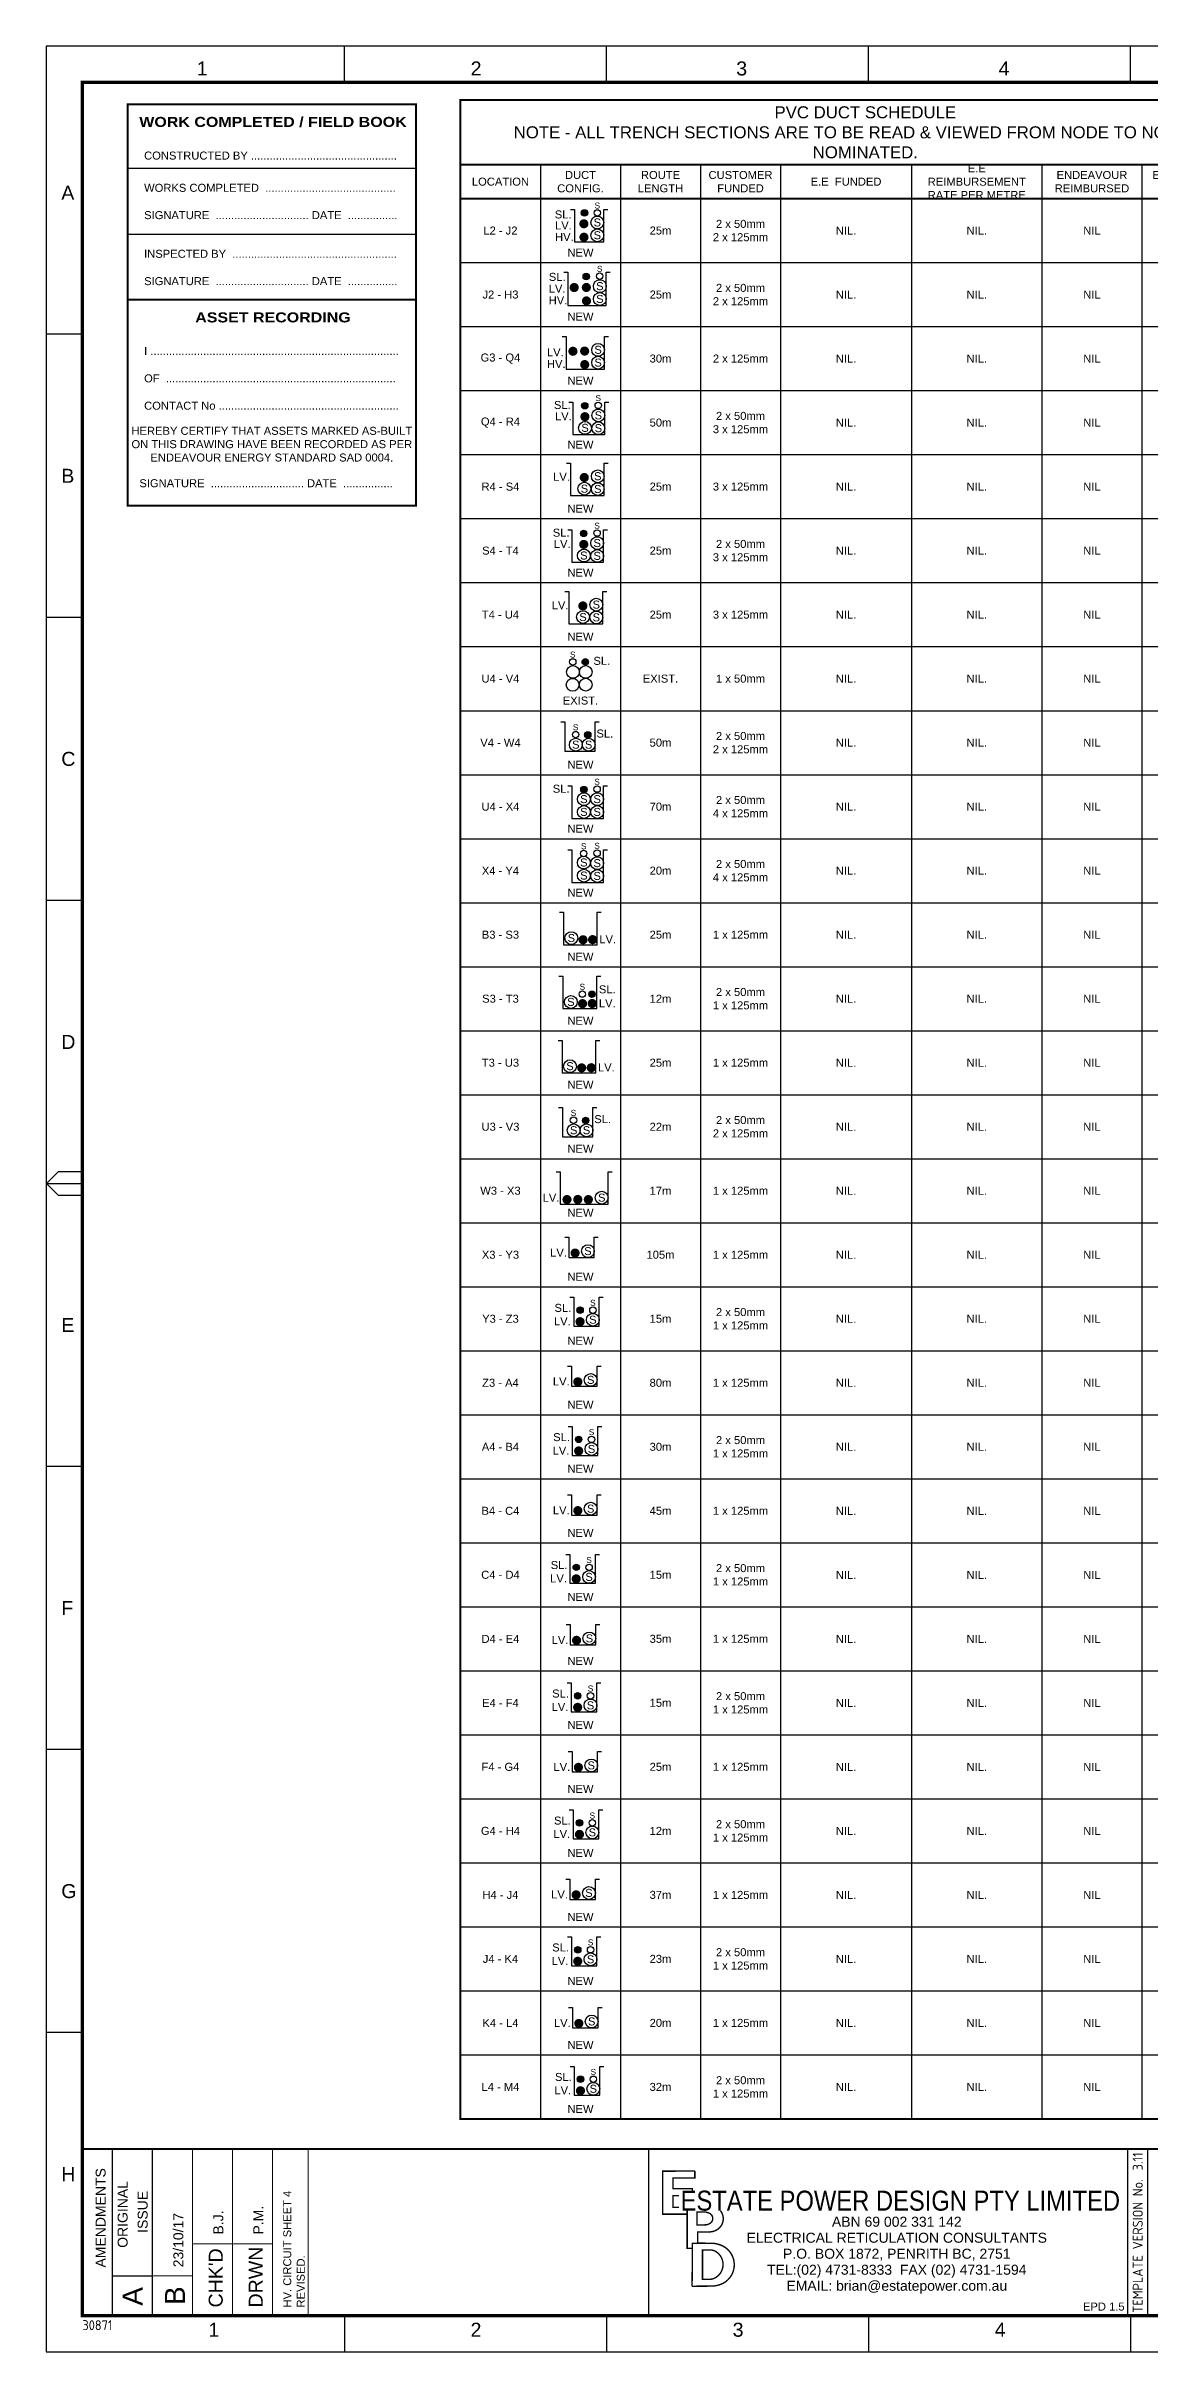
# Paper-space layout 'Retic DUCT SCHED (6)' of a CAD drawing. Header units: metres. Extents: x -9 to 795, y -5 to 571.
# Drawn here: x -9 to 267, y -5 to 571 of the extents above; entities that cross this region are included whole.
import ezdxf
from ezdxf.enums import TextEntityAlignment as Align

# ---------------------------------------------------------------- set-up
doc = ezdxf.new("R2010")
doc.units = ezdxf.units.M
doc.header["$LTSCALE"] = 0.7
doc.layers.get('0').update_dxf_attribs({"color": 6})
for name, color, linetype in [('_User Miscellaneous1', 3, 'Continuous'), ('_User Miscellaneous3', 11, 'Continuous'), ('Notes', 7, 'Continuous')]:
    doc.layers.add(name, color=color, linetype=linetype)
doc.layers.add('_User Miscellaneous5', color=7, linetype='Continuous', lineweight=35)
doc.styles.add('ARIAL', font='arial.ttf', dxfattribs={"height": 2})
doc.styles.add('iecARIAL', font='arial.ttf', dxfattribs={"height": 2})
doc.styles.add('iecISOCP', font='isocp.shx')
doc.styles.get("Standard").update_dxf_attribs({"font": 'arial.ttf'})
doc.styles.add('STYLE2', font='')
doc.styles.get('STYLE2').set_extended_font_data('Arial Black')

# ---------------------------------------------------------------- blocks, each defined once
blk = doc.blocks.new('A1_FRAME_TITLE')
at = {"layer": 'Notes', "linetype": 'Continuous'}
for p, q in [((74.51, 564.21), (74.51, 573.26)), ((140.02, 564.17), (140.02, 573.26)), ((205.53, 564.21), (205.53, 573.26)), ((271.04, 564.17), (271.04, 573.26)), ((9, 501.22), (-0.04, 501.22)), ((9, 430.47), (-0.04, 430.47)), ((9, 359.72), (-0.04, 359.72)), ((0.01, 288.97), (3.01, 291.97)), ((0.01, 288.97), (9, 288.97)), ((3.01, 285.97), (0.01, 288.97)), ((3.01, 291.97), (9, 291.97)), ((9, 285.97), (3.01, 285.97)), ((9, 218.22), (-0.04, 218.22)), ((9, 147.47), (-0.04, 147.47)), ((9, 76.72), (-0.04, 76.72)), ((74.51, 6.01), (74.51, -3.07)), ((140.02, 6.01), (140.02, -3.07)), ((205.53, 6.01), (205.53, -3.07)), ((271.04, 6.01), (271.04, -3.07))]:
    blk.add_line(p, q, dxfattribs=at)
at = {"layer": 'Notes', "color": 7, "linetype": 'Continuous'}
for p, q in [((16.58, 5.97), (16.58, 47.62)), ((26.58, 5.97), (26.58, 47.62)), ((275.29, 47.62), (275.29, 5.97)), ((16.58, 15.97), (26.58, 15.97))]:
    blk.add_line(p, q, dxfattribs=at)
blk.add_lwpolyline([(-0.04, -3.07), (804.15, -3.07), (804.15, 573.26), (-0.04, 573.26)], close=True, dxfattribs=at)
at = {"layer": 'Notes', "color": 7, "linetype": 'Continuous', "const_width": 0.8}
blk.add_lwpolyline([(9, 5.97), (795.11, 5.97), (795.11, 564.21), (9, 564.21)], close=True, dxfattribs=at)
at = {"layer": 'Notes', "color": 7, "linetype": 'Continuous', "const_width": 0.5, "flags": 128}
blk.add_lwpolyline([(9, 47.62), (795.11, 47.62)], dxfattribs=at)
at = {"layer": 'Notes', "color": 7}
blk.add_lwpolyline([(150.63, 47.62), (270.29, 47.62), (270.29, 5.97), (150.63, 5.97)], close=True, dxfattribs=at)
at = {"layer": 'Notes', "color": 7, "linetype": 'Continuous', "const_width": 0.35}
for points in [[(162.11, 42.12), (154.05, 42.1), (154.05, 31.35), (160.15, 31.35), (160.17, 32.07)], [(161.51, 37.22), (161.51, 37.71), (156.62, 37.71), (156.65, 40.38), (162.11, 40.38), (162.11, 42.12)], [(158.11, 33.08), (156.65, 33.09), (156.65, 35.95), (158.13, 35.96)], [(161.42, 13.34), (161.49, 22.8)], [(161.42, 13.34), (161.49, 22.8)]]:
    blk.add_lwpolyline(points, dxfattribs=at)
for points in [[(168.52, 32.19, -0.450066), (167.66, 27.46, -0.148283), (165.56, 26.92), (162.78, 26.87), (162.78, 24.09), (161.49, 24.09), (161.49, 22.8), (160.19, 22.8), (160.19, 32.19)], [(161.42, 13.34), (166.25, 13.37, 0.094119), (168.66, 13.84, 0.680737), (168.61, 23.61, 0.07457), (166.51, 24.08), (162.89, 24.11)]]:
    blk.add_lwpolyline(points, format="xyb", dxfattribs=at)
for points in [[(162.64, 31.9), (162.66, 28.65), (164.71, 28.68, 0.169964), (166.05, 29.16, 0.568878), (165.69, 31.6, 0.028232), (164.91, 31.87)], [(164.02, 15.07), (165.77, 15.07, 0.135336), (167.29, 15.49, 0.570377), (167.27, 22.06, 0.141047), (166.04, 22.38), (164.02, 22.38)]]:
    blk.add_lwpolyline(points, format="xyb", close=True, dxfattribs=at)
at = {"layer": 'Notes', "color": 7, "style": 'ARIAL'}
for s, p in [('1', (37.61, 565.92)), ('2', (106.07, 565.92)), ('3', (172.46, 565.92)), ('4', (238.04, 565.92)), ('A', (3.75, 534.85)), ('B', (3.75, 464.1)), ('C', (3.75, 393.35)), ('D', (3.75, 322.6)), ('E', (3.75, 251.85)), ('F', (3.75, 181.1)), ('G', (3.75, 110.35)), ('H', (3.75, 39.6)), ('1', (40.54, 0.72)), ('2', (106.05, 0.72)), ('3', (171.56, 0.72)), ('4', (237.07, 0.72))]:
    blk.add_text(s, height=3.5, dxfattribs=at).set_placement(p)
for s, height, p in [('AMENDMENTS', 2.5, (14.83, 18.02)), ('ORIGINAL', 2.5, (20.33, 22.94)), ('ISSUE', 2.5, (25.33, 26.69)), ('A', 5, (24.08, 8.47))]:
    blk.add_text(s, height=height, rotation=90, dxfattribs=at).set_placement(p)
at = {"layer": 'Notes', "color": 3, "style": 'iecISOCP'}
blk.add_text('TEMPLATE VERSION No.', height=2.5, rotation=90, dxfattribs=at).set_placement((272.82, 6.7), align=Align.MIDDLE_LEFT)
at = {"layer": 'Notes', "color": 7, "style": 'ARIAL'}
for s, p in [('ABN 69 002 331 142', (212.58, 28.21)), ('ELECTRICAL RETICULATION CONSULTANTS', (212.58, 24.21)), ('TEL:(02) 4731-8333  FAX (02) 4731-1594', (212.58, 16.21)), ('P.O. BOX 1872, PENRITH BC, 2751', (212.58, 20.21)), ('EMAIL: brian@estatepower.com.au', (212.58, 12.21))]:
    blk.add_text(s, height=2.5, rotation=360, dxfattribs=at).set_placement(p, align=Align.CENTER)
at = {"layer": 'Notes', "color": 7, "insert": (158.55, 37.23), "char_height": 5, "width": 182.4516, "attachment_point": 1, "rotation": 360, "style": 'ARIAL'}
blk.add_mtext('{\\W0.85;ESTATE POWER DESIGN PTY LIMITED}', dxfattribs=at)
at = {"layer": 'Notes', "color": 7, "insert": (269.52, 9.25), "char_height": 2, "attachment_point": 3, "style": 'ARIAL'}
blk.add_mtext_dynamic_manual_height_columns('EPD 1.5', width=10.6241, gutter_width=10, heights=[0], dxfattribs=at)
at = {"layer": 'Notes', "color": 7}
blk.add_attdef('EPD_REF_NO', text='', height=5, dxfattribs=at).set_placement((760.12, 52.77), align=Align.CENTER)
at = {"layer": 'Notes', "color": 3, "style": 'iecISOCP', "flags": 8}
blk.add_attdef('VERSION_NO', text='', height=2.5, rotation=90, dxfattribs=at).set_placement((272.82, 44.54), align=Align.MIDDLE_CENTER)
at = {"layer": 'Notes', "color": 7, "style": 'ARIAL'}
for tag, p in [('CAP_NO', (483.94, 43.46)), ('IE_NUM', (483.8, 37.81)), ('REF_No_1', (306, 32.31)), ('REF_1', (327.55, 32.31)), ('GEN_WO', (412.46, 31.76)), ('HV_SWITCH', (484.22, 32.16)), ('REF_No_2', (306, 26.31)), ('REF_2', (327.55, 26.31)), ('OH_WO', (412.46, 25.81)), ('UBD_REF', (483.8, 25.83)), ('REF_No_3', (306, 20.31)), ('REF_3', (327.55, 20.31)), ('UG_WO', (412.46, 20.05)), ('GIS_MAP_No', (483.8, 20.04)), ('REF_No_4', (306, 14.31)), ('REF_4', (327.55, 14.31)), ('SUB_WO', (412.46, 13.81)), ('HV_OP_DIAG', (484.08, 14.2)), ('LGA', (483.7, 7.78))]:
    blk.add_attdef(tag, p, '', height=2, dxfattribs=at)
at = {"layer": 'Notes', "color": 7, "style": 'ARIAL', "width": 1.1}
for tag, p in [('T1', (655.13, 39.47)), ('T2', (655.13, 34.35)), ('T3', (655.13, 28.92)), ('T4', (655.13, 23.66)), ('T5', (655.13, 18.23)), ('T6', (655.13, 12.97))]:
    blk.add_attdef(tag, text='', height=3.5, dxfattribs=at).set_placement(p, align=Align.CENTER)
at = {"layer": 'Notes', "color": 7, "style": 'ARIAL'}
for tag, height, p in [('scale', 2, (538.51, 33.27)), ('DRAWN', 2, (538.51, 24.93)), ('REV', 5, (790.81, 17.1)), ('CHD', 2, (538.51, 8.93)), ('DESIGN', 2, (576.37, 9.15))]:
    blk.add_attdef(tag, text='', height=height, dxfattribs=at).set_placement(p, align=Align.CENTER)
blk.add_attdef('NUM', text='', height=7, dxfattribs=at).set_placement((763.12, 20.12), align=Align.MIDDLE_CENTER)
for tag, p in [('NS', (762.87, 8.12)), ('SHTS', (774.68, 8.12))]:
    blk.add_attdef(tag, text='', height=2, dxfattribs=at).set_placement(p, align=Align.MIDDLE)
at = {"layer": 'Notes', "style": 'iecISOCP'}
blk.add_attdef('ExportID', (9.02, 2.35), '', height=2.5, dxfattribs=at)
at = {"layer": 'Notes', "style": 'iecISOCP', "flags": 1}
for tag, p in [('ProjectType', (14.12, -26.84)), ('ProjectNumber', (23.5, -26.86)), ('DrawingNumber', (35.46, -26.85)), ('ProjectDescription', (47.51, -26.87)), ('ExportDate', (60.23, -26.83)), ('ExportUserName', (69.1, -26.84)), ('DesignerCompanyName', (81.43, -26.84)), ('ExportAreaOfInterest', (97.04, -26.86)), ('GIS_SUCCESS', (111.94, -26.82)), ('CAD_SUCCESS', (121.73, -26.83)), ('DEPOTCODE', (132.05, -26.92)), ('ExportCategories', (140.02, -26.84)), ('Comments', (154.33, -26.93)), ('EPD_-_VERSION_1.5', (161.74, -26.93))]:
    blk.add_attdef(tag, p, '', height=1, dxfattribs=at)
blk = doc.blocks.new('A$C274A1714')
at = {"color": 7}
for p, q in [((11.87, -27.87), (83.87, -27.87)), ((11.87, -44.36), (83.87, -44.36))]:
    blk.add_line(p, q, dxfattribs=at)
at = {"color": 7, "const_width": 0.5}
blk.add_lwpolyline([(11.87, -61.46), (11.87, -11.87), (83.87, -11.87), (83.87, -60.73)], dxfattribs=at)
blk.add_lwpolyline([(83.87, -60.73), (83.87, -112.17), (11.87, -112.17), (11.87, -60.73)], close=True, dxfattribs=at)
at = {"color": 7, "style": 'STYLE2'}
for s, p in [('WORK COMPLETED / FIELD BOOK', (48.16, -16.27)), ('ASSET RECORDING', (48.16, -65.13))]:
    blk.add_text(s, height=2.5, dxfattribs=at).set_placement(p, align=Align.MIDDLE_CENTER)
at = {"color": 7, "style": 'ARIAL'}
for s, p in [('CONSTRUCTED BY ...............................................', (15.95, -25.68)), ('WORKS COMPLETED  ..........................................', (15.95, -33.74)), ('SIGNATURE  .............................. DATE  ................', (15.95, -40.57)), ('INSPECTED BY  .....................................................  ', (15.95, -50.23)), ('SIGNATURE  .............................. DATE  ................', (15.95, -57.07)), ('I ................................................................................', (15.95, -74.54)), ('OF  ..........................................................................', (15.95, -81.37)), ('CONTACT No ..........................................................', (15.95, -88.2)), ('SIGNATURE  .............................. DATE  ................', (14.76, -107.58))]:
    blk.add_text(s, height=2, dxfattribs=at).set_placement(p)
at = {"color": 7, "insert": (47.87, -96.83), "char_height": 2, "width": 72.0478, "attachment_point": 5, "style": 'ARIAL'}
blk.add_mtext('HEREBY CERTIFY THAT ASSETS MARKED AS-BUILT ON THIS DRAWING HAVE BEEN RECORDED AS PER ENDEAVOUR ENERGY STANDARD SAD 0004. ', dxfattribs=at)
blk = doc.blocks.new('*T216')
at = {"layer": '_User Miscellaneous5', "color": 0, "linetype": 'ByBlock', "lineweight": -2, "transparency": 16777216}
for p, q in [((0, 0), (202.4, 0)), ((0, 0), (0, -504.65)), ((202.4, 0), (202.4, -504.65)), ((0, -16.21), (202.4, -16.21)), ((20, -16.21), (20, -504.65)), ((40, -16.21), (40, -504.65)), ((60, -16.21), (60, -504.65)), ((80, -16.21), (80, -504.65)), ((112.77, -16.21), (112.77, -504.65)), ((145.35, -16.21), (145.35, -504.65)), ((170.35, -16.21), (170.35, -504.65)), ((0, -24.65), (202.4, -24.65)), ((0, -40.65), (202.4, -40.65)), ((0, -56.65), (202.4, -56.65)), ((0, -72.65), (202.4, -72.65)), ((0, -88.65), (202.4, -88.65)), ((0, -104.65), (202.4, -104.65)), ((0, -120.65), (202.4, -120.65)), ((0, -136.65), (202.4, -136.65)), ((0, -152.65), (202.4, -152.65)), ((0, -168.65), (202.4, -168.65)), ((0, -184.65), (202.4, -184.65)), ((0, -200.65), (202.4, -200.65)), ((0, -216.65), (202.4, -216.65)), ((0, -232.65), (202.4, -232.65)), ((0, -248.65), (202.4, -248.65)), ((0, -264.65), (202.4, -264.65)), ((0, -280.65), (202.4, -280.65)), ((0, -296.65), (202.4, -296.65)), ((0, -312.65), (202.4, -312.65)), ((0, -328.65), (202.4, -328.65)), ((0, -344.65), (202.4, -344.65)), ((0, -360.65), (202.4, -360.65)), ((0, -376.65), (202.4, -376.65)), ((0, -392.65), (202.4, -392.65)), ((0, -408.65), (202.4, -408.65)), ((0, -424.65), (202.4, -424.65)), ((0, -440.65), (202.4, -440.65)), ((0, -456.65), (202.4, -456.65)), ((0, -472.65), (202.4, -472.65)), ((0, -488.65), (202.4, -488.65)), ((0, -504.65), (202.4, -504.65))]:
    blk.add_line(p, q, dxfattribs=at)
at = {"layer": '_User Miscellaneous5', "color": 7, "transparency": 16777216}
for s, insert, char_height, width, attachment_point in [('PVC DUCT SCHEDULE \\PNOTE - ALL TRENCH SECTIONS ARE TO BE READ & VIEWED FROM NODE TO NODE AS\\PNOMINATED.', (101.2, -8.11), 3, 199.4036, 5), ('E.E REIMBURSEMENT RATE PER METRE', (129.06, -20.43), 2, 29.5818, 5), ('LOCATION', (10, -20.43), 2, 17, 5), ('DUCT\\PCONFIG.', (30, -20.43), 2, 17, 5), ('ROUTE\\PLENGTH', (50, -20.43), 2, 17, 5), ('CUSTOMER\\PFUNDED', (70, -20.43), 2, 17, 5), ('E.E  FUNDED ', (96.38, -20.43), 2, 29.7654, 5), ('ENDEAVOUR\\PREIMBURSED', (157.85, -20.43), 2, 22, 5), ('E.E EXISTING DUCT\\PUSAGE CHARGE', (186.38, -20.43), 2, 29.0564, 5), ('L2 - J2', (10, -32.65), 2, 14, 5), ('25m', (50, -32.65), 2, 14, 5), ('2 x 50mm\\P2 x 125mm', (70, -32.65), 2, 14, 5), ('NIL.', (96.38, -32.65), 2, 26.7654, 5), ('NIL.', (129.06, -32.65), 2, 26.5818, 5), ('NIL', (157.85, -32.65), 2, 19, 5), ('NIL', (186.38, -32.65), 2, 26.0564, 5), ('NEW', (30, -39.15), 2, 14, 8), ('2 x 50mm\\P2 x 125mm', (70, -48.65), 2, 14, 5), ('J2 - H3', (10, -48.65), 2, 14, 5), ('25m', (50, -48.65), 2, 14, 5), ('NIL.', (96.38, -48.65), 2, 26.7654, 5), ('NIL.', (129.06, -48.65), 2, 26.5818, 5), ('NIL', (157.85, -48.65), 2, 19, 5), ('NIL', (186.38, -48.65), 2, 26.0564, 5), ('NEW', (30, -55.15), 2, 14, 8), ('G3 - Q4', (10, -64.65), 2, 14, 5), ('NEW', (30, -71.15), 2, 14, 8), ('30m', (50, -64.65), 2, 14, 5), ('2 x 125mm', (70, -64.65), 2, 14, 5), ('NIL.', (96.38, -64.65), 2, 26.7654, 5), ('NIL.', (129.06, -64.65), 2, 26.5818, 5), ('NIL', (157.85, -64.65), 2, 19, 5), ('NIL', (186.38, -64.65), 2, 26.0564, 5), ('Q4 - R4', (10, -80.65), 2, 14, 5), ('50m', (50, -80.65), 2, 14, 5), ('2 x 50mm\\P3 x 125mm', (70, -80.65), 2, 14, 5), ('NIL.', (96.38, -80.65), 2, 26.7654, 5), ('NIL.', (129.06, -80.65), 2, 26.5818, 5), ('NIL', (157.85, -80.65), 2, 19, 5), ('NIL', (186.38, -80.65), 2, 26.0564, 5), ('NEW', (30, -87.15), 2, 14, 8), ('R4 - S4', (10, -96.65), 2, 14, 5), ('25m', (50, -96.65), 2, 14, 5), ('3 x 125mm', (70, -96.65), 2, 14, 5), ('NIL.', (96.38, -96.65), 2, 26.7654, 5), ('NIL.', (129.06, -96.65), 2, 26.5818, 5), ('NIL', (157.85, -96.65), 2, 19, 5), ('NIL', (186.38, -96.65), 2, 26.0564, 5), ('NEW', (30, -103.15), 2, 14, 8), ('S4 - T4', (10, -112.65), 2, 14, 5), ('25m', (50, -112.65), 2, 14, 5), ('2 x 50mm\\P3 x 125mm', (70, -112.65), 2, 14, 5), ('NIL.', (96.38, -112.65), 2, 26.7654, 5), ('NIL.', (129.06, -112.65), 2, 26.5818, 5), ('NIL', (157.85, -112.65), 2, 19, 5), ('NIL', (186.38, -112.65), 2, 26.0564, 5), ('NEW', (30, -119.15), 2, 14, 8), ('T4 - U4', (10, -128.65), 2, 14, 5), ('25m', (50, -128.65), 2, 14, 5), ('3 x 125mm', (70, -128.65), 2, 14, 5), ('NIL.', (96.38, -128.65), 2, 26.7654, 5), ('NIL.', (129.06, -128.65), 2, 26.5818, 5), ('NIL', (157.85, -128.65), 2, 19, 5), ('NIL', (186.38, -128.65), 2, 26.0564, 5), ('NEW', (30, -135.15), 2, 14, 8), ('U4 - V4', (10, -144.65), 2, 14, 5), ('EXIST.', (50, -144.65), 2, 14, 5), ('1 x 50mm', (70, -144.65), 2, 14, 5), ('NIL.', (96.38, -144.65), 2, 26.7654, 5), ('NIL.', (129.06, -144.65), 2, 26.5818, 5), ('NIL', (157.85, -144.65), 2, 19, 5), ('NIL.\\PDEV. INSTALLED\\PUNDER CIVIL WORKS', (186.38, -144.65), 2, 26.0564, 5), ('EXIST.', (30, -151.15), 2, 14, 8), ('V4 - W4', (10, -160.65), 2, 14, 5), ('50m', (50, -160.65), 2, 14, 5), ('2 x 50mm\\P2 x 125mm', (70, -160.65), 2, 14, 5), ('NIL.', (96.38, -160.65), 2, 26.7654, 5), ('NIL.', (129.06, -160.65), 2, 26.5818, 5), ('NIL', (157.85, -160.65), 2, 19, 5), ('NIL', (186.38, -160.65), 2, 26.0564, 5), ('NEW', (30, -167.15), 2, 14, 8), ('U4 - X4', (10, -176.65), 2, 14, 5), ('70m', (50, -176.65), 2, 14, 5), ('2 x 50mm\\P4 x 125mm', (70, -176.65), 2, 14, 5), ('NIL.', (96.38, -176.65), 2, 26.7654, 5), ('NIL.', (129.06, -176.65), 2, 26.5818, 5), ('NIL', (157.85, -176.65), 2, 19, 5), ('NIL', (186.38, -176.65), 2, 26.0564, 5), ('NEW', (30, -183.15), 2, 14, 8), ('2 x 50mm\\P4 x 125mm', (70, -192.65), 2, 14, 5), ('X4 - Y4', (10, -192.65), 2, 14, 5), ('20m', (50, -192.65), 2, 14, 5), ('NIL.', (96.38, -192.65), 2, 26.7654, 5), ('NIL.', (129.06, -192.65), 2, 26.5818, 5), ('NIL', (157.85, -192.65), 2, 19, 5), ('NIL', (186.38, -192.65), 2, 26.0564, 5), ('NEW', (30, -199.15), 2, 14, 8), ('B3 - S3', (10, -208.65), 2, 14, 5), ('NEW', (30, -215.15), 2, 14, 8), ('25m', (50, -208.65), 2, 14, 5), ('1 x 125mm', (70, -208.65), 2, 14, 5), ('NIL.', (96.38, -208.65), 2, 26.7654, 5), ('NIL.', (129.06, -208.65), 2, 26.5818, 5), ('NIL', (157.85, -208.65), 2, 19, 5), ('NIL', (186.38, -208.65), 2, 26.0564, 5), ('S3 - T3', (10, -224.65), 2, 14, 5), ('12m', (50, -224.65), 2, 14, 5), ('2 x 50mm\\P1 x 125mm', (70, -224.65), 2, 14, 5), ('NIL.', (96.38, -224.65), 2, 26.7654, 5), ('NIL.', (129.06, -224.65), 2, 26.5818, 5), ('NIL', (157.85, -224.65), 2, 19, 5), ('NIL', (186.38, -224.65), 2, 26.0564, 5), ('NEW', (30, -231.15), 2, 14, 8), ('T3 - U3', (10, -240.65), 2, 14, 5), ('25m', (50, -240.65), 2, 14, 5), ('1 x 125mm', (70, -240.65), 2, 14, 5), ('NIL.', (96.38, -240.65), 2, 26.7654, 5), ('NIL.', (129.06, -240.65), 2, 26.5818, 5), ('NIL', (157.85, -240.65), 2, 19, 5), ('NIL', (186.38, -240.65), 2, 26.0564, 5), ('NEW', (30, -247.15), 2, 14, 8), ('U3 - V3', (10, -256.65), 2, 14, 5), ('22m', (50, -256.65), 2, 14, 5), ('2 x 50mm\\P2 x 125mm', (70, -256.65), 2, 14, 5), ('NIL.', (96.38, -256.65), 2, 26.7654, 5), ('NIL.', (129.06, -256.65), 2, 26.5818, 5), ('NIL', (157.85, -256.65), 2, 19, 5), ('NIL', (186.38, -256.65), 2, 26.0564, 5), ('NEW', (30, -263.15), 2, 14, 8), ('W3 - X3', (10, -272.65), 2, 14, 5), ('17m', (50, -272.65), 2, 14, 5), ('1 x 125mm', (70, -272.65), 2, 14, 5), ('NIL.', (96.38, -272.65), 2, 26.7654, 5), ('NIL.', (129.06, -272.65), 2, 26.5818, 5), ('NIL', (157.85, -272.65), 2, 19, 5), ('NIL', (186.38, -272.65), 2, 26.0564, 5), ('NEW', (30, -279.15), 2, 14, 8), ('X3 - Y3', (10, -288.65), 2, 14, 5), ('105m', (50, -288.65), 2, 14, 5), ('1 x 125mm', (70, -288.65), 2, 14, 5), ('NIL.', (96.38, -288.65), 2, 26.7654, 5), ('NIL.', (129.06, -288.65), 2, 26.5818, 5), ('NIL', (157.85, -288.65), 2, 19, 5), ('NIL', (186.38, -288.65), 2, 26.0564, 5), ('NEW', (30, -295.15), 2, 14, 8), ('Y3 - Z3', (10, -304.65), 2, 14, 5), ('15m', (50, -304.65), 2, 14, 5), ('2 x 50mm\\P1 x 125mm', (70, -304.65), 2, 14, 5), ('NIL.', (96.38, -304.65), 2, 26.7654, 5), ('NIL.', (129.06, -304.65), 2, 26.5818, 5), ('NIL', (157.85, -304.65), 2, 19, 5), ('NIL', (186.38, -304.65), 2, 26.0564, 5), ('NEW', (30, -311.15), 2, 14, 8), ('Z3 - A4', (10, -320.65), 2, 14, 5), ('80m', (50, -320.65), 2, 14, 5), ('1 x 125mm', (70, -320.65), 2, 14, 5), ('NIL.', (96.38, -320.65), 2, 26.7654, 5), ('NIL.', (129.06, -320.65), 2, 26.5818, 5), ('NIL', (157.85, -320.65), 2, 19, 5), ('NIL', (186.38, -320.65), 2, 26.0564, 5), ('NEW', (30, -327.15), 2, 14, 8), ('2 x 50mm\\P1 x 125mm', (70, -336.65), 2, 14, 5), ('A4 - B4', (10, -336.65), 2, 14, 5), ('30m', (50, -336.65), 2, 14, 5), ('NIL.', (96.38, -336.65), 2, 26.7654, 5), ('NIL.', (129.06, -336.65), 2, 26.5818, 5), ('NIL', (157.85, -336.65), 2, 19, 5), ('NIL', (186.38, -336.65), 2, 26.0564, 5), ('NEW', (30, -343.15), 2, 14, 8), ('B4 - C4', (10, -352.65), 2, 14, 5), ('NEW', (30, -359.15), 2, 14, 8), ('45m', (50, -352.65), 2, 14, 5), ('1 x 125mm', (70, -352.65), 2, 14, 5), ('NIL.', (96.38, -352.65), 2, 26.7654, 5), ('NIL.', (129.06, -352.65), 2, 26.5818, 5), ('NIL', (157.85, -352.65), 2, 19, 5), ('NIL', (186.38, -352.65), 2, 26.0564, 5), ('C4 - D4', (10, -368.65), 2, 14, 5), ('15m', (50, -368.65), 2, 14, 5), ('2 x 50mm\\P1 x 125mm', (70, -368.65), 2, 14, 5), ('NIL.', (96.38, -368.65), 2, 26.7654, 5), ('NIL.', (129.06, -368.65), 2, 26.5818, 5), ('NIL', (157.85, -368.65), 2, 19, 5), ('NIL', (186.38, -368.65), 2, 26.0564, 5), ('NEW', (30, -375.15), 2, 14, 8), ('D4 - E4', (10, -384.65), 2, 14, 5), ('35m', (50, -384.65), 2, 14, 5), ('1 x 125mm', (70, -384.65), 2, 14, 5), ('NIL.', (96.38, -384.65), 2, 26.7654, 5), ('NIL.', (129.06, -384.65), 2, 26.5818, 5), ('NIL', (157.85, -384.65), 2, 19, 5), ('NIL', (186.38, -384.65), 2, 26.0564, 5), ('NEW', (30, -391.15), 2, 14, 8), ('E4 - F4', (10, -400.65), 2, 14, 5), ('15m', (50, -400.65), 2, 14, 5), ('2 x 50mm\\P1 x 125mm', (70, -400.65), 2, 14, 5), ('NIL.', (96.38, -400.65), 2, 26.7654, 5), ('NIL.', (129.06, -400.65), 2, 26.5818, 5), ('NIL', (157.85, -400.65), 2, 19, 5), ('NIL', (186.38, -400.65), 2, 26.0564, 5), ('NEW', (30, -407.15), 2, 14, 8), ('F4 - G4', (10, -416.65), 2, 14, 5), ('25m', (50, -416.65), 2, 14, 5), ('1 x 125mm', (70, -416.65), 2, 14, 5), ('NIL.', (96.38, -416.65), 2, 26.7654, 5), ('NIL.', (129.06, -416.65), 2, 26.5818, 5), ('NIL', (157.85, -416.65), 2, 19, 5), ('NIL', (186.38, -416.65), 2, 26.0564, 5), ('NEW', (30, -423.15), 2, 14, 8), ('G4 - H4', (10, -432.65), 2, 14, 5), ('12m', (50, -432.65), 2, 14, 5), ('2 x 50mm\\P1 x 125mm', (70, -432.65), 2, 14, 5), ('NIL.', (96.38, -432.65), 2, 26.7654, 5), ('NIL.', (129.06, -432.65), 2, 26.5818, 5), ('NIL', (157.85, -432.65), 2, 19, 5), ('NIL', (186.38, -432.65), 2, 26.0564, 5), ('NEW', (30, -439.15), 2, 14, 8), ('H4 - J4', (10, -448.65), 2, 14, 5), ('37m', (50, -448.65), 2, 14, 5), ('1 x 125mm', (70, -448.65), 2, 14, 5), ('NIL.', (96.38, -448.65), 2, 26.7654, 5), ('NIL.', (129.06, -448.65), 2, 26.5818, 5), ('NIL', (157.85, -448.65), 2, 19, 5), ('NIL', (186.38, -448.65), 2, 26.0564, 5), ('NEW', (30, -455.15), 2, 14, 8), ('J4 - K4', (10, -464.65), 2, 14, 5), ('23m', (50, -464.65), 2, 14, 5), ('2 x 50mm\\P1 x 125mm', (70, -464.65), 2, 14, 5), ('NIL.', (96.38, -464.65), 2, 26.7654, 5), ('NIL.', (129.06, -464.65), 2, 26.5818, 5), ('NIL', (157.85, -464.65), 2, 19, 5), ('NIL', (186.38, -464.65), 2, 26.0564, 5), ('NEW', (30, -471.15), 2, 14, 8), ('K4 - L4', (10, -480.65), 2, 14, 5), ('20m', (50, -480.65), 2, 14, 5), ('1 x 125mm', (70, -480.65), 2, 14, 5), ('NIL.', (96.38, -480.65), 2, 26.7654, 5), ('NIL.', (129.06, -480.65), 2, 26.5818, 5), ('NIL', (157.85, -480.65), 2, 19, 5), ('NIL', (186.38, -480.65), 2, 26.0564, 5), ('NEW', (30, -487.15), 2, 14, 8), ('32m', (50, -496.65), 2, 14, 5), ('2 x 50mm\\P1 x 125mm', (70, -496.65), 2, 14, 5), ('L4 - M4', (10, -496.65), 2, 14, 5), ('NEW', (30, -503.15), 2, 14, 8), ('NIL.', (96.38, -496.65), 2, 26.7654, 5), ('NIL.', (129.06, -496.65), 2, 26.5818, 5), ('NIL', (157.85, -496.65), 2, 19, 5), ('NIL', (186.38, -496.65), 2, 26.0564, 5)]:
    blk.add_mtext(s, dxfattribs=dict(at, insert=insert, char_height=char_height, width=width, attachment_point=attachment_point))
blk = doc.blocks.new('*U207')
at = {"ltscale": 0.75, "const_width": 0.569, "flags": 128}
blk.add_lwpolyline([(-0.29, 0.56, 1), (0.28, 0.56, 1)], format="xyb", close=True, dxfattribs=at)
blk = doc.blocks.new('*U171')
blk.add_circle((0, 0.8), 0.8)
at = {"insert": (0, 0.8), "char_height": 1, "attachment_point": 5, "style": 'ARIAL'}
blk.add_mtext_dynamic_manual_height_columns('S', width=1.0176, gutter_width=10, heights=[0], dxfattribs=at)
blk = doc.blocks.new('DUCT_50_NEW')
blk.add_circle((0, 0.4), 0.4)
at = {"flags": 1}
blk.add_attdef('Z', (0, 0), '', height=0.2, dxfattribs=at)
at = {"flags": 9}
for tag, p in [('DUCT_CODE', (0, 0)), ('XSECT_TYPE', (0, -0.2)), ('STATE', (0, -0.6)), ('OWNED_BY', (0, -1.01)), ('OPERATED_BY', (0, -1.21)), ('FB_REFERENCE', (0, -0.4)), ('NOTES', (0, -0.8)), ('MAINTAINED_BY', (0, -1.42))]:
    blk.add_attdef(tag, text='', height=0.2, dxfattribs=at).set_placement(p, align=Align.MIDDLE_LEFT)
blk = doc.blocks.new('CABLE_SMALL_NEW')
h = blk.add_hatch(color=256)
edge = h.paths.add_edge_path()
edge.add_arc((0, 0.4), 0.4, 0, 360)
blk.add_circle((0, 0.4), 0.4)
for tag, flags, p in [('COND_CODE', 9, (1.5, 0)), ('STATE', 9, (1.5, -0.4)), ('XSECT_SIZE', 9, (1.5, -0.6)), ('OWNED_BY', 9, (1.5, -1)), ('OPERATED_BY', 9, (1.5, -1.2)), ('Z', 1, (1.5, -1.6)), ('FB_REFERENCE', 9, (1.5, -0.2)), ('NOTES', 9, (1.5, -0.8)), ('MAINTAINED_BY', 9, (1.5, -1.4))]:
    blk.add_attdef(tag, text='', height=0.2, dxfattribs=dict(flags=flags)).set_placement(p, align=Align.MIDDLE_LEFT)
blk = doc.blocks.new('*U209')
for name in ['DUCT_50_NEW', 'CABLE_SMALL_NEW']:
    blk.add_blockref(name, (0, 0))
blk = doc.blocks.new('*U169')
blk.add_blockref('DUCT_50_NEW', (0, 0))
at = {"insert": (0, 1.31), "char_height": 0.75, "attachment_point": 5, "style": 'ARIAL'}
blk.add_mtext_dynamic_manual_height_columns('S', width=0.3953, gutter_width=10, heights=[0], dxfattribs=at)
blk = doc.blocks.new('*U168')
blk.add_circle((0, 0.8), 0.8)
blk = doc.blocks.new('Amendment Tag A1-A2')
at = {"lineweight": 15}
for p, q in [((10, 41.65), (10, 0)), ((20, 41.65), (20, 0)), ((30, 41.65), (30, 0)), ((38.85, 41.65), (38.85, 0)), ((10, 18), (30, 18)), ((0, 10), (10, 10))]:
    blk.add_line(p, q, dxfattribs=at)
at = {"lineweight": 15, "style": 'iecARIAL'}
for s, p in [("CHK'D", (17.51, 2.06)), ('DRWN', (27.51, 2.06))]:
    blk.add_text(s, height=3.5, rotation=90, dxfattribs=at).set_placement(p)
for tag, p, height in [('CHECKED_BY', (17.67, 20.28), 2.5), ('DRAWN_BY', (27.67, 20.28), 2.5), ('REV_NO', (8.08, 2.68), 5), ('REV_DATE', (7.67, 12.09), 2.5), ('LINE_ONE_001', (34.62, 2.26), 2)]:
    blk.add_attdef(tag, p, '', height=height, rotation=90, dxfattribs=at)

psp = doc.layouts.new('Retic DUCT SCHED (6)')

# ---------------------------------------------------------------- linework, layer by layer
at = {"layer": '_User Miscellaneous3', "flags": 128}
for points in [[(121.91, 530.07), (122.91, 530.07), (122.91, 521.98), (130.25, 521.98), (130.25, 530.07), (131.25, 530.07)], [(120.28, 514.33), (121.28, 514.33), (121.28, 506.06), (130.88, 506.06), (130.88, 514.33), (131.88, 514.33)], [(119.84, 498.25), (120.84, 498.25), (120.84, 490.15), (130.44, 490.15), (130.44, 498.25), (131.44, 498.25)], [(121.56, 481.85), (122.56, 481.85), (122.56, 473.76), (130.51, 473.76), (130.51, 481.85), (131.51, 481.85)], [(120.92, 466.65), (121.92, 466.65), (121.92, 458.55), (130.36, 458.55), (130.36, 466.65), (131.36, 466.65)], [(121.27, 449.94), (122.27, 449.94), (122.27, 441.84), (130.22, 441.84), (130.22, 449.94), (131.22, 449.94)], [(120.57, 434.56), (121.57, 434.56), (121.57, 426.46), (130, 426.46), (130, 434.56), (131, 434.56)], [(119.5, 401.97), (120.5, 401.97), (120.5, 394.66), (128.08, 394.66), (128.08, 401.97), (129.08, 401.97)], [(121.27, 385.94), (122.27, 385.94), (122.27, 377.84), (130.22, 377.84), (130.22, 385.94), (131.22, 385.94)], [(121.27, 369.94), (122.27, 369.94), (122.27, 361.84), (130.22, 361.84), (130.22, 369.94), (131.22, 369.94)], [(119.18, 354.36), (120.18, 354.36), (120.18, 346.26), (128.63, 346.26), (128.63, 354.36), (129.63, 354.36)], [(119.07, 338.4), (120.07, 338.4), (120.07, 330.3), (128.52, 330.3), (128.52, 338.4), (129.52, 338.4)], [(118.84, 322.34), (119.84, 322.34), (119.84, 314.24), (128.29, 314.24), (128.29, 322.34), (129.29, 322.34)], [(118.96, 305.58), (119.96, 305.58), (119.96, 298.28), (127.54, 298.28), (127.54, 305.58), (128.54, 305.58)], [(118.35, 289.52), (119.35, 289.52), (119.35, 281.43), (131.35, 281.43), (131.35, 289.52), (132.35, 289.52)], [(120.5, 273.13), (121.5, 273.13), (121.5, 268.07), (127.9, 268.07), (127.9, 273.13), (128.9, 273.13)], [(121.74, 258.14), (122.74, 258.14), (122.74, 250.92), (129.14, 250.92), (129.14, 258.14), (130.14, 258.14)], [(121.19, 240.94), (122.19, 240.94), (122.19, 235.88), (128.59, 235.88), (128.59, 240.94), (129.59, 240.94)], [(121.4, 225.83), (122.4, 225.83), (122.4, 218.61), (128.8, 218.61), (128.8, 225.83), (129.8, 225.83)], [(121.19, 208.75), (122.19, 208.75), (122.19, 203.69), (128.59, 203.69), (128.59, 208.75), (129.59, 208.75)], [(120.79, 193.86), (121.79, 193.86), (121.79, 186.64), (128.19, 186.64), (128.19, 193.86), (129.19, 193.86)], [(120.87, 176.33), (121.87, 176.33), (121.87, 171.27), (128.27, 171.27), (128.27, 176.33), (129.27, 176.33)], [(121.15, 161.74), (122.15, 161.74), (122.15, 154.52), (128.55, 154.52), (128.55, 161.74), (129.55, 161.74)], [(121.33, 144.58), (122.33, 144.58), (122.33, 139.52), (128.73, 139.52), (128.73, 144.58), (129.73, 144.58)], [(121.6, 129.99), (122.6, 129.99), (122.6, 122.77), (129, 122.77), (129, 129.99), (130, 129.99)], [(120.76, 112.71), (121.76, 112.71), (121.76, 107.65), (128.16, 107.65), (128.16, 112.71), (129.16, 112.71)], [(121.16, 98.27), (122.16, 98.27), (122.16, 91.05), (128.56, 91.05), (128.56, 98.27), (129.56, 98.27)], [(121.44, 80.58), (122.44, 80.58), (122.44, 75.52), (128.84, 75.52), (128.84, 80.58), (129.84, 80.58)], [(121.85, 65.91), (122.85, 65.91), (122.85, 58.69), (129.25, 58.69), (129.25, 65.91), (130.25, 65.91)]]:
    psp.add_lwpolyline(points, dxfattribs=at)
at = {"layer": '_User Miscellaneous5', "const_width": 0.5}
psp.add_lwpolyline([(94.44, 557.41), (296.84, 557.41), (296.84, 52.76), (94.44, 52.76)], close=True, dxfattribs=at)
for points in [[(94.44, 541.2), (296.84, 541.2)], [(94.44, 532.76), (296.84, 532.76)]]:
    psp.add_lwpolyline(points, dxfattribs=at)

# ---------------------------------------------------------------- block references
psp.add_blockref('*T216', (94.44, 557.41))
at = {"layer": '_User Miscellaneous1'}
psp.add_blockref('A$C274A1714', (-0.58, 568.19), dxfattribs=at)
at = {"layer": '_User Miscellaneous3', "xscale": 2, "yscale": 2, "zscale": 2}
for name, p in [('*U169', (128.65, 528.38)), ('*U207', (125.3, 525.34)), ('*U209', (125.45, 528.38)), ('*U171', (128.65, 525.18)), ('*U171', (128.65, 521.98)), ('*U207', (125.32, 521.98)), ('*U209', (125.88, 512.48)), ('*U169', (129.24, 512.56)), ('*U207', (122.88, 509.41)), ('*U207', (125.92, 509.42)), ('*U207', (125.95, 506.06)), ('*U171', (129.28, 509.26)), ('*U171', (129.28, 506.06)), ('*U207', (122.57, 493.47)), ('*U207', (125.49, 493.52)), ('*U171', (128.84, 493.35)), ('*U207', (125.51, 490.15)), ('*U171', (128.84, 490.15)), ('*U207', (125.56, 477.12)), ('*U209', (125.52, 480.18)), ('*U171', (128.91, 476.96)), ('*U169', (128.88, 480.26)), ('*U171', (125.58, 473.84)), ('*U171', (128.91, 473.76)), ('*U171', (125.42, 458.64)), ('*U207', (125.4, 461.92)), ('*U171', (128.76, 461.75)), ('*U171', (128.76, 458.55)), ('*U209', (125.23, 448.26)), ('*U169', (128.59, 448.35)), ('*U171', (125.29, 441.93)), ('*U207', (125.27, 445.2)), ('*U171', (128.62, 445.04)), ('*U171', (128.62, 441.84)), ('*U171', (128.4, 429.66)), ('*U171', (125.07, 426.55)), ('*U207', (125.05, 429.82)), ('*U171', (128.4, 426.46)), ('*U168', (122.56, 412.85)), ('*U169', (122.51, 416.15)), ('*U168', (125.76, 412.85)), ('*U209', (125.64, 416.14)), ('*U168', (122.48, 409.62)), ('*U168', (125.76, 409.65)), ('*U171', (123.28, 394.66)), ('*U169', (123.23, 397.98)), ('*U171', (126.48, 394.66)), ('*U209', (126.27, 397.93)), ('*U169', (128.59, 384.35)), ('*U171', (125.29, 381.04)), ('*U171', (125.29, 377.84)), ('*U209', (125.29, 384.24)), ('*U171', (128.62, 381.04)), ('*U171', (128.62, 377.84)), ('*U169', (125.23, 368.26)), ('*U169', (128.59, 368.35)), ('*U171', (125.27, 365.2)), ('*U171', (125.29, 361.93)), ('*U171', (128.62, 365.04)), ('*U171', (128.62, 361.84)), ('*U171', (122.16, 346.31)), ('*U207', (125.09, 346.38)), ('*U207', (127.49, 346.41)), ('*U169', (124.91, 333.11)), ('*U209', (127.32, 333.09)), ('*U171', (122.04, 330.35)), ('*U207', (124.97, 330.41)), ('*U207', (127.38, 330.45)), ('*U171', (121.82, 314.29)), ('*U207', (124.75, 314.36)), ('*U207', (127.15, 314.4)), ('*U171', (122.74, 298.28)), ('*U169', (122.69, 301.6)), ('*U171', (125.94, 298.28)), ('*U209', (125.73, 301.54)), ('*U207', (121.09, 281.45)), ('*U207', (123.78, 281.47)), ('*U207', (126.42, 281.43)), ('*U171', (129.75, 281.43)), ('*U171', (126.3, 268.07)), ('*U207', (123.1, 268.07)), ('*U209', (124.34, 254.12)), ('*U171', (127.54, 250.92)), ('*U169', (127.54, 254.12)), ('*U207', (124.34, 250.92)), ('*U207', (123.79, 235.88)), ('*U171', (126.99, 235.88)), ('*U169', (127.2, 221.81)), ('*U207', (124, 218.61)), ('*U209', (124, 221.81)), ('*U171', (127.2, 218.61)), ('*U207', (123.79, 203.69)), ('*U171', (126.99, 203.69)), ('*U209', (123.39, 189.84)), ('*U169', (126.59, 189.84)), ('*U207', (123.39, 186.64)), ('*U171', (126.59, 186.64)), ('*U207', (123.47, 171.27)), ('*U171', (126.67, 171.27)), ('*U207', (123.75, 154.52)), ('*U209', (123.75, 157.72)), ('*U171', (126.95, 154.52)), ('*U169', (126.95, 157.72)), ('*U207', (123.93, 139.52)), ('*U171', (127.13, 139.52)), ('*U209', (124.2, 125.97)), ('*U169', (127.4, 125.97)), ('*U207', (124.2, 122.77)), ('*U171', (127.4, 122.77)), ('*U207', (123.36, 107.65)), ('*U171', (126.56, 107.65)), ('*U207', (123.76, 91.05)), ('*U209', (123.76, 94.25)), ('*U171', (126.96, 91.05)), ('*U169', (126.96, 94.25)), ('*U207', (124.04, 75.52)), ('*U171', (127.24, 75.52)), ('*U209', (124.45, 61.89)), ('*U169', (127.65, 61.89)), ('*U207', (124.45, 58.69)), ('*U171', (127.65, 58.69))]:
    psp.add_blockref(name, p, dxfattribs=at)
at = {"layer": 'Notes'}
ref = psp.add_blockref('A1_FRAME_TITLE', (-9.08, -2.39), dxfattribs=at)
ref.add_attrib('ExportID', '30871', (-0.06, -0.04), dxfattribs={"height": 2.5, "style": 'iecISOCP'})
ref.add_attrib('VERSION_NO', '3.11', dxfattribs={"color": 3, "height": 2.5, "rotation": 90, "style": 'iecISOCP'}).set_placement((263.73, 42.15), align=Align.MIDDLE_CENTER)
ref = psp.add_blockref('Amendment Tag A1-A2', (17.5, 3.58), dxfattribs=at)
ref.add_attrib('DRAWN_BY', 'P.M.', (45.17, 23.87), dxfattribs={"layer": '0', "lineweight": 15, "height": 2.5, "rotation": 90, "style": 'iecARIAL'})
ref.add_attrib('CHECKED_BY', 'B.J.', (35.17, 23.87), dxfattribs={"layer": '0', "lineweight": 15, "height": 2.5, "rotation": 90, "style": 'iecARIAL'})
ref.add_attrib('REV_NO', 'B', (25.58, 6.26), dxfattribs={"layer": '0', "lineweight": 15, "height": 5, "rotation": 90, "style": 'iecARIAL'})
ref.add_attrib('REV_DATE', '23/10/17', (25.17, 15.68), dxfattribs={"layer": '0', "lineweight": 15, "height": 2.5, "rotation": 90, "style": 'iecARIAL'})
ref.add_attrib('LINE_ONE_001', 'HV. CIRCUIT SHEET 4', (52.15, 5.63), dxfattribs={"layer": '0', "lineweight": 15, "height": 2, "rotation": 90, "style": 'iecARIAL'})
ref.add_attrib('LINE_ONE_002', 'REVISED.', (55.52, 5.63), dxfattribs={"layer": '0', "lineweight": 15, "height": 2, "rotation": 90, "style": 'iecARIAL'})

# ---------------------------------------------------------------- texts
at = {"layer": '_User Miscellaneous1', "style": 'ARIAL'}
for s, p in [('SL.', (118.02, 527.79)), ('LV.', (118.08, 525.05)), ('HV.', (118.08, 522.14)), ('SL.', (116.53, 512.19)), ('LV.', (116.5, 509.25)), ('HV.', (116.5, 506.35)), ('LV.', (116.06, 493.35)), ('HV.', (116.06, 490.44)), ('SL.', (117.81, 480.17)), ('LV.', (118.07, 477.36)), ('LV.', (117.61, 462.22)), ('SL.', (117.52, 448.25)), ('LV.', (117.78, 445.44)), ('LV.', (117.25, 430.13)), ('SL.', (127.68, 416.22)), ('SL.', (128.43, 398.05)), ('SL.', (117.52, 384.25)), ('LV.', (129.15, 346.61)), ('SL.', (129.04, 334.1)), ('LV.', (129.04, 330.65)), ('LV.', (128.81, 314.59)), ('SL.', (127.89, 301.67)), ('LV.', (114.98, 282.02))]:
    psp.add_text(s, height=2, dxfattribs=at).set_placement(p)
at = {"layer": '_User Miscellaneous1', "char_height": 2, "attachment_point": 5, "style": 'ARIAL'}
for s, insert in [('LV.', (118.96, 269.29)), ('SL.', (120.05, 255.48)), ('LV.', (119.91, 252.14)), ('LV.', (119.64, 237.1)), ('LV.', (119.57, 219.84)), ('SL.', (119.71, 223.17)), ('LV.', (119.64, 204.91)), ('SL.', (119.1, 191.2)), ('LV.', (118.96, 187.87)), ('LV.', (119.33, 172.49)), ('LV.', (119.32, 155.74)), ('SL.', (119.46, 159.08)), ('LV.', (119.78, 140.74)), ('SL.', (119.91, 127.33)), ('LV.', (119.77, 123.99)), ('LV.', (119.21, 108.87)), ('LV.', (119.33, 92.27)), ('SL.', (119.47, 95.61)), ('LV.', (119.9, 76.75)), ('SL.', (120.16, 63.25)), ('LV.', (120.02, 59.91))]:
    psp.add_mtext_dynamic_manual_height_columns(s, width=4.7642, gutter_width=10, heights=[0], dxfattribs=dict(at, insert=insert))

doc.saveas('drawing.dxf')
